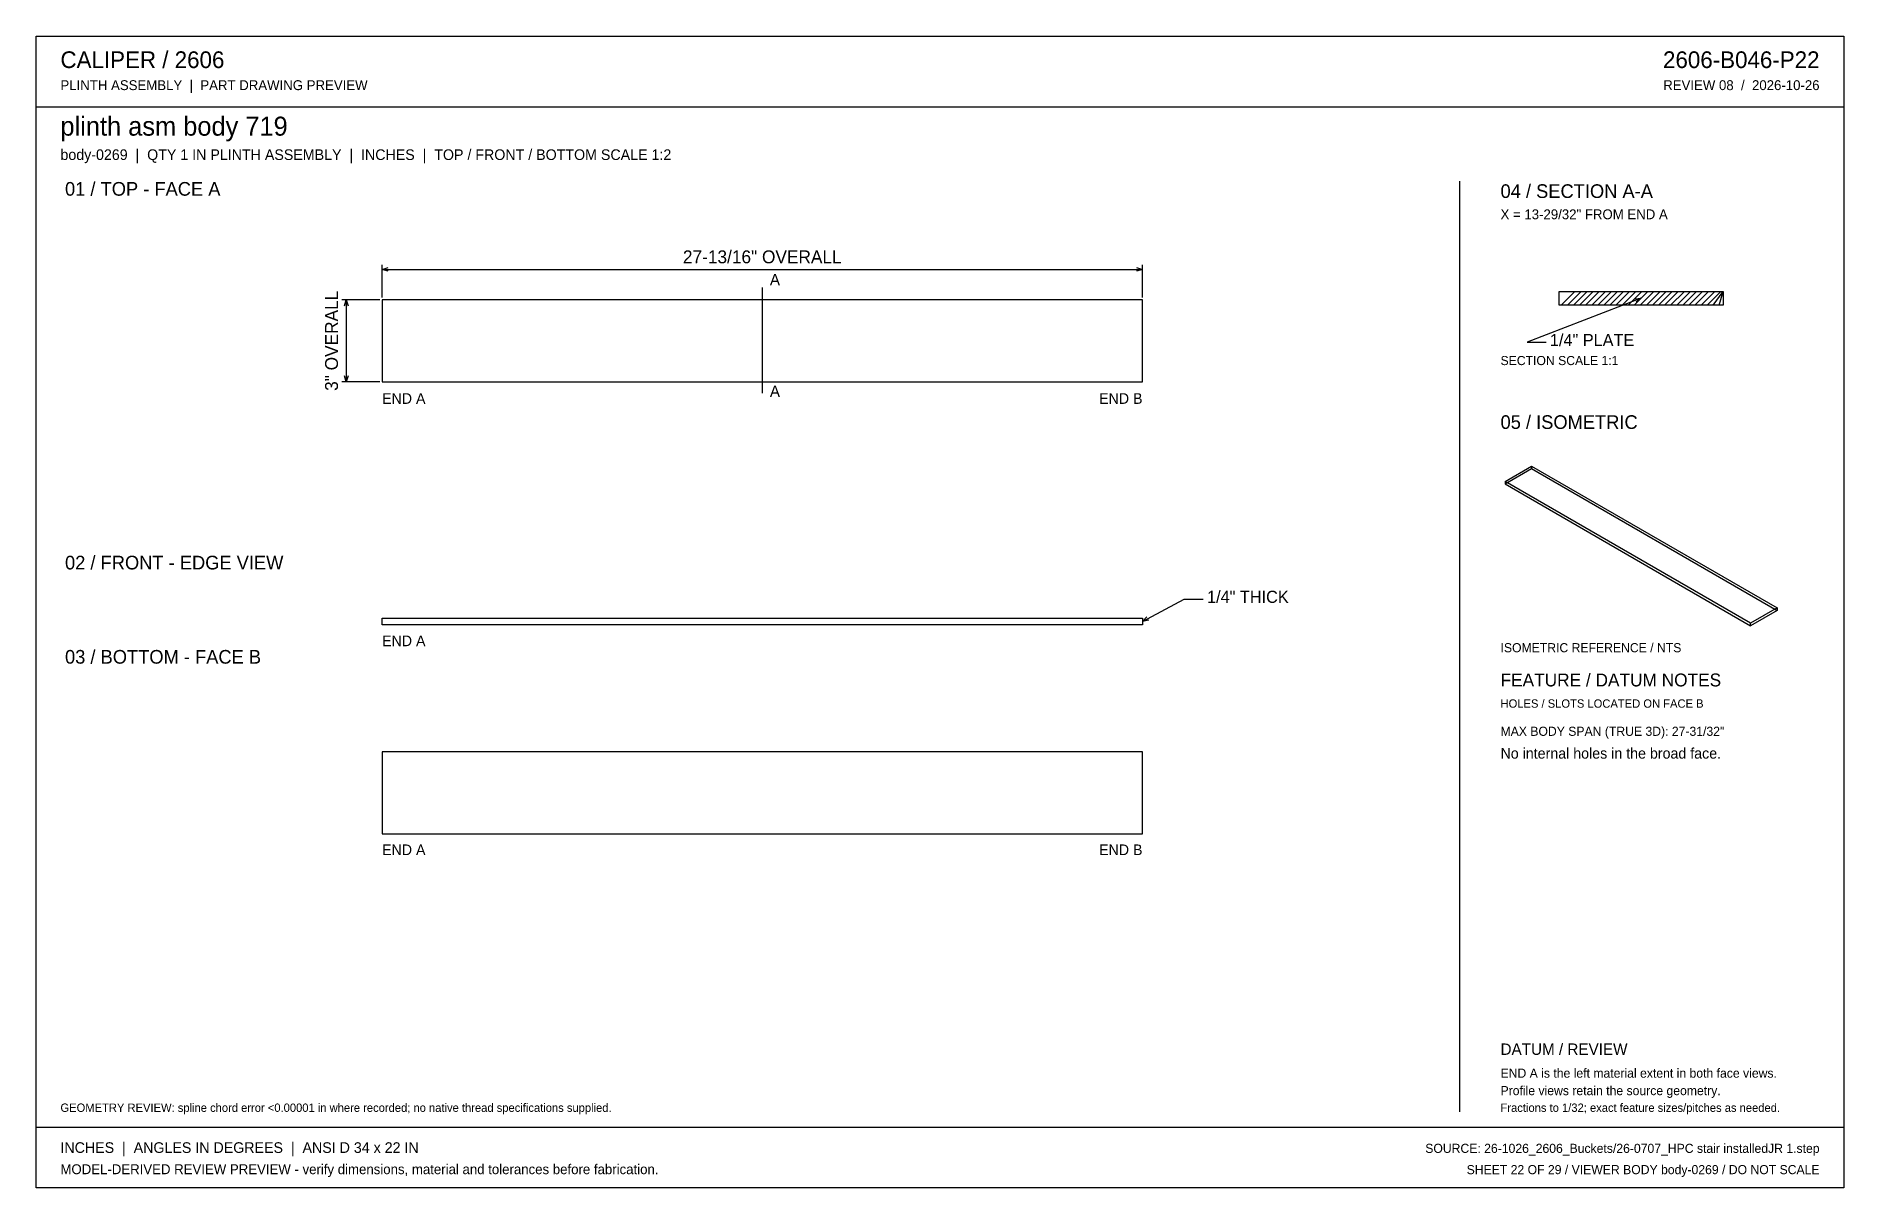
# Model space of a CAD drawing. Header units: inches. Extents: x 0.9 to 67.1, y 0.9 to 43.1.
import ezdxf
from ezdxf.enums import TextEntityAlignment as Align

# ---------------------------------------------------------------- set-up
doc = ezdxf.new("R2010")
doc.units = ezdxf.units.IN
doc.header["$MEASUREMENT"] = 0

msp = doc.modelspace()

# ---------------------------------------------------------------- linework, layer by layer
at = {"layer": 'ANNOTATION'}
for p, q in [((13.594, 33.5), (13.594, 34.694)), ((13.594, 34.528), (13.816, 34.597)), ((13.594, 34.528), (41.406, 34.528)), ((13.816, 34.458), (13.594, 34.528)), ((41.184, 34.597), (41.406, 34.528)), ((41.406, 34.528), (41.184, 34.458)), ((41.406, 33.5), (41.406, 34.694)), ((27.5, 33.861), (27.5, 30)), ((13.51, 33.417), (12.122, 33.417)), ((12.219, 33.194), (12.288, 33.417)), ((12.288, 33.417), (12.288, 30.417)), ((12.288, 33.417), (12.358, 33.194)), ((59.639, 33.472), (55.472, 31.861)), ((59.407, 33.457), (59.639, 33.472)), ((59.639, 33.472), (59.457, 33.327)), ((55.472, 31.861), (56.167, 31.861)), ((13.51, 30.417), (12.122, 30.417)), ((12.288, 30.417), (12.219, 30.639)), ((12.358, 30.639), (12.288, 30.417)), ((41.406, 21.653), (42.934, 22.472)), ((41.406, 21.653), (41.569, 21.819)), ((42.934, 22.472), (43.628, 22.472)), ((41.635, 21.697), (41.406, 21.653))]:
    msp.add_line(p, q, dxfattribs=at)
at = {"layer": 'OUTLINE'}
for p, q in [((0.944, 43.056), (67.056, 43.056)), ((0.944, 0.944), (0.944, 43.056)), ((67.056, 43.056), (67.056, 0.944)), ((0.944, 40.472), (67.056, 40.472)), ((53, 37.75), (53, 3.722)), ((56.639, 33.722), (62.639, 33.722)), ((56.639, 33.222), (56.639, 33.722)), ((56.722, 33.222), (57.222, 33.722)), ((56.944, 33.222), (57.444, 33.722)), ((57.167, 33.222), (57.667, 33.722)), ((57.389, 33.222), (57.889, 33.722)), ((57.611, 33.222), (58.111, 33.722)), ((57.833, 33.222), (58.333, 33.722)), ((58.056, 33.222), (58.556, 33.722)), ((58.278, 33.222), (58.778, 33.722)), ((58.5, 33.222), (59, 33.722)), ((58.722, 33.222), (59.222, 33.722)), ((58.944, 33.222), (59.444, 33.722)), ((59.167, 33.222), (59.667, 33.722)), ((59.389, 33.222), (59.889, 33.722)), ((59.611, 33.222), (60.111, 33.722)), ((59.833, 33.222), (60.333, 33.722)), ((60.056, 33.222), (60.556, 33.722)), ((60.278, 33.222), (60.778, 33.722)), ((60.5, 33.222), (61, 33.722)), ((60.722, 33.222), (61.222, 33.722)), ((60.944, 33.222), (61.444, 33.722)), ((61.167, 33.222), (61.667, 33.722)), ((61.389, 33.222), (61.889, 33.722)), ((61.611, 33.222), (62.111, 33.722)), ((61.833, 33.222), (62.333, 33.722)), ((62.056, 33.222), (62.556, 33.722)), ((62.278, 33.222), (62.639, 33.722)), ((62.5, 33.222), (62.639, 33.722)), ((62.639, 33.722), (62.639, 33.222)), ((41.406, 33.417), (13.594, 33.417)), ((13.594, 33.417), (13.594, 30.417)), ((41.406, 30.417), (41.406, 33.417)), ((62.639, 33.222), (56.639, 33.222)), ((13.594, 30.417), (41.406, 30.417)), ((54.667, 26.775), (55.635, 27.334)), ((54.667, 26.682), (55.635, 27.241)), ((55.635, 27.334), (64.611, 22.151)), ((55.635, 27.334), (55.635, 27.241)), ((55.635, 27.241), (64.611, 22.058)), ((63.643, 21.592), (54.667, 26.775)), ((54.667, 26.775), (54.667, 26.682)), ((54.667, 26.682), (63.643, 21.499)), ((64.611, 22.151), (63.643, 21.592)), ((64.611, 22.058), (63.643, 21.499)), ((64.611, 22.151), (64.611, 22.058)), ((13.594, 21.778), (41.406, 21.778)), ((13.594, 21.528), (13.594, 21.778)), ((41.406, 21.528), (13.594, 21.528)), ((41.406, 21.778), (41.406, 21.528)), ((63.643, 21.499), (63.643, 21.592)), ((41.406, 16.889), (13.594, 16.889)), ((13.594, 16.889), (13.594, 13.889)), ((41.406, 13.889), (41.406, 16.889)), ((13.594, 13.889), (41.406, 13.889)), ((0.944, 3.167), (67.056, 3.167)), ((67.056, 0.944), (0.944, 0.944))]:
    msp.add_line(p, q, dxfattribs=at)

# ---------------------------------------------------------------- texts
at = {"layer": 'ANNOTATION'}
for s, height, p in [('CALIPER / 2606', 0.61111, (1.833, 41.889)), ('PLINTH ASSEMBLY  |  PART DRAWING PREVIEW', 0.36111, (1.833, 41.083)), ('plinth asm body 719', 0.69444, (1.833, 39.417)), ('body-0269  |  QTY 1 IN PLINTH ASSEMBLY  |  INCHES  |  TOP / FRONT / BOTTOM SCALE 1:2', 0.38889, (1.833, 38.528)), ('01 / TOP - FACE A', 0.5, (2, 37.222)), ('04 / SECTION A-A', 0.5, (54.5, 37.139)), ('X = 13-29/32" FROM END A', 0.36111, (54.5, 36.361)), ('A', 0.417, (27.778, 33.944)), ('1/4" PLATE', 0.4444, (56.306, 31.722)), ('SECTION SCALE 1:1', 0.33333, (54.5, 31.028)), ('END A', 0.3889, (13.594, 29.611)), ('A', 0.417, (27.778, 29.861)), ('05 / ISOMETRIC', 0.5, (54.5, 28.694)), ('02 / FRONT - EDGE VIEW', 0.5, (2, 23.556)), ('1/4" THICK', 0.4444, (43.767, 22.333)), ('03 / BOTTOM - FACE B', 0.5, (2, 20.111)), ('END A', 0.3889, (13.594, 20.75)), ('ISOMETRIC REFERENCE / NTS', 0.33333, (54.5, 20.528)), ('FEATURE / DATUM NOTES', 0.47222, (54.5, 19.278)), ('HOLES / SLOTS LOCATED ON FACE B', 0.30556, (54.5, 18.5)), ('MAX BODY SPAN (TRUE 3D): 27-31/32"', 0.33333, (54.5, 17.472)), ('No internal holes in the broad face.', 0.38889, (54.5, 16.639)), ('END A', 0.3889, (13.594, 13.111)), ('DATUM / REVIEW', 0.41667, (54.5, 5.806)), ('END A is the left material extent in both face views.', 0.33333, (54.5, 4.972)), ('Profile views retain the source geometry.', 0.33333, (54.5, 4.333)), ('GEOMETRY REVIEW: spline chord error <0.00001 in where recorded; no native thread specifications supplied.', 0.305556, (1.833, 3.722)), ('Fractions to 1/32; exact feature sizes/pitches as needed.', 0.30556, (54.5, 3.722)), ('INCHES  |  ANGLES IN DEGREES  |  ANSI D 34 x 22 IN', 0.38889, (1.833, 2.222)), ('MODEL-DERIVED REVIEW PREVIEW - verify dimensions, material and tolerances before fabrication.', 0.36111, (1.833, 1.444))]:
    msp.add_text(s, height=height, dxfattribs=at).set_placement(p)
for s, height, p in [('2606-B046-P22', 0.61111, (66.167, 41.889)), ('REVIEW 08  /  2026-10-26', 0.36111, (66.167, 41.083)), ('END B', 0.3889, (41.406, 29.611)), ('END B', 0.3889, (41.406, 13.111)), ('SOURCE: 26-1026_2606_Buckets/26-0707_HPC stair installedJR 1.step', 0.33333, (66.167, 2.222)), ('SHEET 22 OF 29 / VIEWER BODY body-0269 / DO NOT SCALE', 0.33333, (66.167, 1.444))]:
    msp.add_text(s, height=height, dxfattribs=at).set_placement(p, align=Align.RIGHT)
msp.add_text('27-13/16" OVERALL', height=0.47222, dxfattribs=at).set_placement((27.5, 34.75), align=Align.CENTER)
msp.add_text('3" OVERALL', height=0.4722, rotation=90, dxfattribs=at).set_placement((11.983, 31.917), align=Align.CENTER)

doc.saveas('drawing.dxf')
